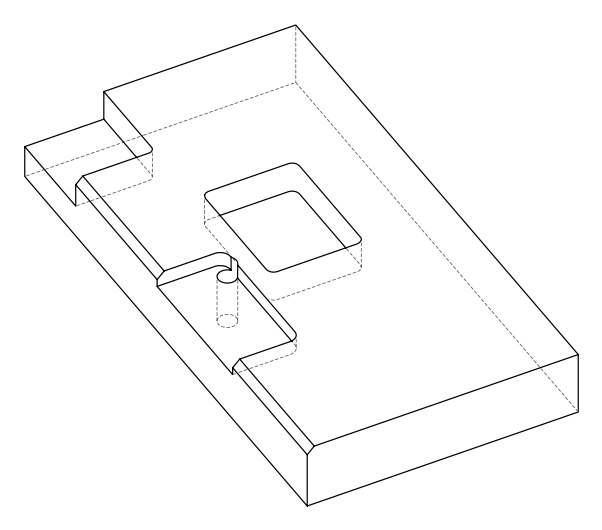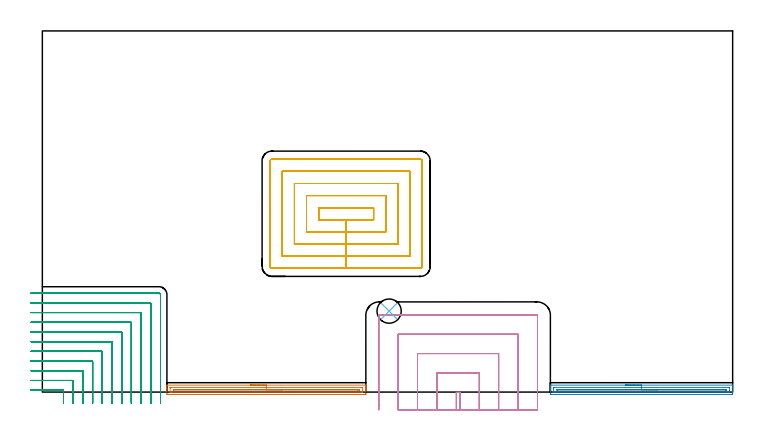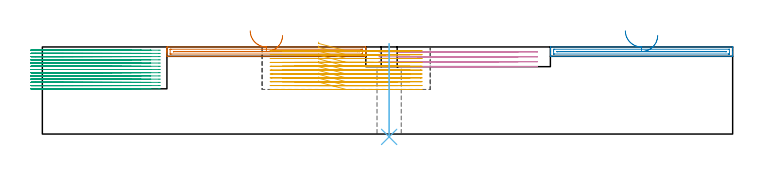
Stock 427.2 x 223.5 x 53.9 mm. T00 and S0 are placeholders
(PLAN: 6 operations, 4 tool changes, 66.9 min)
(1 AREA_MILL | FG_CHAMFER_SURFACE | UGT0205_001 | 3.1 min | 2194 mm3)
(2 AREA_MILL_1 | FG_CHAMFER_SURFACE_1 | UGT0205_001 | 2.85 min | 1962 mm3)
(3 MILL_CORNER_NOTCH_RECTANGULAR | CORNER_NOTCH_RECTANGULAR | NXT0201_009 | Follow Part, ap 2, ae 75% | 28.52 min | 129997 mm3)
(4 MILL_OPEN_POCKET | POCKET_OPEN | UGT0201_010 | Follow Part, ap 4, ae 75% | 8.26 min | 77277 mm3)
(5 MILL_RECTANGULAR_POCKET | POCKET_RECTANGULAR_STRAIGHT | NXT0201_013 | Follow Part, ap 2.5, ae 75% | 23.93 min | 211226 mm3)
(6 INDEXABLE_INSERT_DRILL_THROUGH_HOLE_FROM_SOLID | STEP1HOLE | NXT0302_001 | 0.23 min | 7490 mm3)
(TOOL UGT0205_001 | Chamfer Mill 20 x 3 x 45 deg. | D20 FL50 Z2)
(TOOL NXT0201_009 | ENDMILL 8mm [2P460-0800-NA 1630] | D8 FL26 Z6)
(TOOL UGT0201_010 | End Mill 16 mm | D16 FL22 Z2)
(TOOL NXT0201_013 | ENDMILL 10mm | D10 FL30 Z4)
(TOOL NXT0302_001 | Index. Insert Drill 15mm [880-D1500L20-05] | D15 PA176 FL75 Z2)
(OP 1 AREA_MILL)
G17 G21 G94 G90
T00 M6
G54
G17 G0 G90 X128.65 Y4.3 S1061 M3
G43 Z63.9 H0
G94 G1 X128.688 Z63.028 F250.
X128.802 Z62.163
X128.991 Z61.312
X129.253 Z60.48
X129.587 Z59.674
X129.99 Z58.9
X130.458 Z58.164
X130.99 Z57.472
X131.579 Z56.829
X132.222 Z56.239
X132.914 Z55.708
X133.65 Z55.24
X134.424 Z54.837
X135.23 Z54.503
X136.062 Z54.241
X136.913 Z54.052
X137.778 Z53.938
X138.65 Z53.9
X200.072
X200.19 Y4.297 Z53.889
X200.198 Y4.218 Z53.81
X200.2 Y4.133 Z53.731
Y3.508 Z53.107
Y2.772 Z52.371
Y2.27 Z51.866
Y2.019 Z51.616
Y1.4 Z50.997
Y1.149 Z50.746
Y0.53 Z50.124
Y-0.9 Z48.695
X200.197 Y-1.21 Z48.386
X200.19 Y-1.493 Z48.103
X199.921 Y-1.498 Z48.1
X199.627 Y-1.5
X77.673
X77.379 Y-1.498
X77.11 Y-1.493 Z48.103
X77.1 Y-1.21 Z48.386
Y0.53 Z50.124
Y1.149 Z50.746
Y1.4 Z50.997
Y2.019 Z51.616
Y2.27 Z51.866
Y2.772 Z52.371
Y3.346 Z52.945
Y4.01 Z53.608
Y4.133 Z53.731
X77.102 Y4.218 Z53.81
X77.11 Y4.297 Z53.889
X77.228 Y4.3 Z53.9
X138.65
Y2.886 Z52.486
X197.216
X197.846 Y2.884 Z52.484
X198.11 Y2.882 Z52.482
X198.172 Y2.879 Z52.479
X198.191 Y2.874 Z52.474
X198.193 Y2.863 Z52.463
X198.198 Y2.796 Z52.396
X198.2 Y0.185 Z49.785
X198.198 Y0.069 Z49.669
X198.194 Y-0.023 Z49.577
X198.19 Y-0.078 Z49.522
X198.16 Y-0.079 Z49.521
X197.846 Y-0.084 Z49.516
X197.586 Y-0.085 Z49.515
X80.084 Y-0.086 Z49.514
X79.454 Y-0.085 Z49.515
X79.19 Y-0.082 Z49.518
X79.128 Y-0.079 Z49.521
X79.109 Y-0.074 Z49.526
X79.107 Y-0.063 Z49.537
X79.102 Y0.004 Z49.604
X79.1 Y2.615 Z52.215
X79.102 Y2.731 Z52.331
X79.106 Y2.823 Z52.423
X79.11 Y2.878 Z52.478
X79.14 Y2.879 Z52.479
X79.454 Y2.884 Z52.484
X79.714 Y2.885 Z52.485
X138.65 Y2.886 Z52.486
Y1.471 Z51.071
X195.993
X196.066 Y1.47 Z51.07
X196.138 Y1.467 Z51.067
X196.18 Y1.465 Z51.065
X196.19 Y1.442 Z51.042
X196.191 Y1.4 Z51.
X196.19 Y1.341 Z50.941
X196.133 Y1.335 Z50.935
X196.066 Y1.332 Z50.932
X195.249 Y1.329 Z50.929
X195.176 Y1.328 Z50.928
X81.307 Y1.329 Z50.929
X81.234 Y1.33 Z50.93
X81.161 Y1.333 Z50.933
X81.12 Y1.335 Z50.935
X81.11 Y1.358 Z50.958
X81.109 Y1.4 Z51.
X81.11 Y1.459 Z51.059
X81.167 Y1.465 Z51.065
X81.234 Y1.468 Z51.068
X82.051 Y1.471 Z51.071
X82.124
X138.65
X139.522 Z51.11
X140.386 Z51.223
X141.238 Z51.412
X142.07 Z51.675
X142.876 Z52.008
X143.65 Z52.411
X144.386 Z52.88
X145.078 Z53.411
X145.721 Z54.
X146.31 Z54.644
X146.841 Z55.336
X147.31 Z56.071
X147.713 Z56.845
X148.047 Z57.651
X148.309 Z58.483
X148.498 Z59.335
X148.612 Z60.2
X148.65 Z61.071
G0 Z63.9
M5
M2
(OP 2 AREA_MILL_1)
G17 G21 G94 G90
T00 M6
G54
G17 G0 G90 X360.8 Y4.3 S1061 M3
G43 Z63.9 H0
G94 G1 X360.838 Z63.028 F250.
X360.952 Z62.163
X361.141 Z61.312
X361.403 Z60.48
X361.737 Z59.674
X362.14 Z58.9
X362.608 Z58.164
X363.14 Z57.472
X363.729 Z56.829
X364.372 Z56.239
X365.064 Z55.708
X365.8 Z55.24
X366.574 Z54.837
X367.38 Z54.503
X368.212 Z54.241
X369.063 Z54.052
X369.928 Z53.938
X370.8 Z53.9
X427.038
X427.19 Y4.297 Z53.888
X427.198 Y4.196 Z53.788
X427.2 Y4.089 Z53.688
Y3.772 Z53.371
Y3.14 Z52.734
Y1.084 Z50.681
Y0.53 Z50.125
Y-0.063 Z49.533
Y-0.34 Z49.256
Y-0.933 Z48.663
X427.197 Y-1.21 Z48.386
X427.19 Y-1.493 Z48.103
X426.887 Y-1.498 Z48.1
X426.592 Y-1.5
X315.008
X314.713 Y-1.498
X314.41 Y-1.493 Z48.103
X314.4 Y-1.21 Z48.386
Y0.53 Z50.125
Y1.954 Z51.551
Y3.14 Z52.734
Y3.772 Z53.371
Y4.089 Z53.688
X314.402 Y4.196 Z53.788
X314.41 Y4.297 Z53.888
X314.562 Y4.3 Z53.9
X370.8
Y2.886 Z52.486
X424.806 Y2.885 Z52.485
X425.07 Y2.883 Z52.483
X425.156 Y2.879 Z52.479
X425.19 Y2.876 Z52.476
X425.192 Y2.858 Z52.458
X425.198 Y2.758 Z52.358
X425.2 Y1.016 Z50.616
Y0.53 Z50.13
X425.199 Y0.148 Z49.748
X425.194 Y0.019 Z49.619
X425.19 Y-0.077 Z49.523
X425.122 Y-0.079 Z49.521
X424.806 Y-0.084 Z49.516
X424.545 Y-0.085 Z49.515
X316.794
X316.53 Y-0.083 Z49.517
X316.444 Y-0.079 Z49.521
X316.41 Y-0.076 Z49.524
X316.407 Y-0.058 Z49.542
X316.402 Y0.042 Z49.642
X316.4 Y1.784 Z51.384
Y2.27 Z51.87
X316.401 Y2.652 Z52.252
X316.406 Y2.781 Z52.381
X316.41 Y2.877 Z52.477
X316.478 Y2.879 Z52.479
X316.794 Y2.883 Z52.483
X317.055 Y2.885 Z52.485
X370.8 Y2.886 Z52.486
Y1.471 Z51.071
X422.948
X423.021 Y1.469 Z51.069
X423.093 Y1.464 Z51.064
X423.19 Y1.452 Z51.052
X423.194 Y1.4 Z51.
X423.193 Y1.357 Z50.957
X423.191 Y1.34 Z50.94
X423.166 Y1.335 Z50.935
X423.092 Y1.33 Z50.93
X423.021 Y1.329 Z50.929
X318.652
X318.579 Y1.331 Z50.931
X318.507 Y1.335 Z50.935
X318.409 Y1.348 Z50.948
X318.406 Y1.4 Z51.
X318.407 Y1.443 Z51.043
X318.409 Y1.46 Z51.06
X318.434 Y1.465 Z51.065
X318.508 Y1.47 Z51.07
X318.579 Y1.471 Z51.071
X370.8
X371.672 Z51.11
X372.536 Z51.223
X373.388 Z51.412
X374.22 Z51.675
X375.026 Z52.008
X375.8 Z52.411
X376.536 Z52.88
X377.228 Z53.411
X377.871 Z54.
X378.46 Z54.644
X378.991 Z55.336
X379.46 Z56.071
X379.863 Z56.845
X380.197 Z57.651
X380.459 Z58.483
X380.648 Z59.335
X380.762 Z60.2
X380.8 Z61.071
G0 Z63.9
M5
M2
(OP 3 MILL_CORNER_NOTCH_RECTANGULAR)
G17 G21 G94 G90
T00 M6
G54
G17 G0 G90 X13.108 Y-7. S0 M3
G43 Z63.9 H1
Z51.908
G94 G1 X13.1 Y-4. F250.
Y-3.851 F500.
Y0.805
G3 X12.705 Y1.2 R0.4
G1 X-4.
X-7. F250.
G0 Z63.9
X19.109 Y-7.
Z51.908
G1 X19.1 Y-4.
Y-3.851 F500.
Y6.804
G3 X18.704 Y7.2 R0.4
G1 X-4.
X-7. F250.
G0 Z63.9
X25.11 Y-7.
Z51.908
G1 X25.1 Y-4.
Y-3.851 F500.
Y12.804
G3 X24.704 Y13.2 R0.4
G1 X-4.
X-7. F250.
G0 Z63.9
X31.111 Y-7.
Z51.908
G1 X31.1 Y-4.
Y-3.851 F500.
Y18.804
G3 X30.704 Y19.2 R0.4
G1 X-4.
X-7. F250.
G0 Z63.9
X37.113 Y-7.
Z51.908
G1 X37.1 Y-4.
Y-3.851 F500.
Y24.804
G3 X36.704 Y25.2 R0.4
G1 X-4.
X-7. F250.
G0 Z63.9
X43.115 Y-7.
Z51.908
G1 X43.1 Y-4.
Y-3.851 F500.
Y30.804
G3 X42.704 Y31.2 R0.4
G1 X-4.
X-7. F250.
G0 Z63.9
X49.119 Y-7.
Z51.908
G1 X49.1 Y-4.
Y-3.851 F500.
Y36.803
G3 X48.703 Y37.2 R0.4
G1 X-4.
X-7. F250.
G0 Z63.9
X55.126 Y-7.
Z51.908
G1 X55.101 Y-4.
X55.1 Y-3.851 F500.
Y42.803
G3 X54.703 Y43.2 R0.4
G1 X-4.
X-7. F250.
G0 Z63.9
X61.138 Y-7.
Z51.908
G1 X61.101 Y-4.
X61.1 Y-3.851 F500.
Y48.803
G3 X60.703 Y49.2 R0.4
G1 X-4.
X-7. F250.
G0 Z63.9
X67.177 Y-6.999
Z51.908
G1 X67.102 Y-4.
X67.1 Y-3.851 F500.
Y54.803
G3 X66.703 Y55.2 R0.4
G1 X-4.
X-7. F250.
G0 Z63.9
X73.1 Y-6.851
Z51.908
G1 Y-3.851
Y60.3 F500.
G3 X72.2 Y61.2 R0.9
G1 X-4.
X-7. F250.
G0 Z63.9
X13.1 Y-7.
Z49.915
G1 Y-4.
Y0.804 F500.
G3 X12.704 Y1.2 R0.4
G1 X-4.
X-7. F250.
G0 Z63.9
X19.1 Y-7.
Z49.915
G1 Y-4.
Y6.804 F500.
G3 X18.704 Y7.2 R0.4
G1 X-4.
X-7. F250.
G0 Z63.9
X25.1 Y-7.
Z49.915
G1 Y-4.
Y12.804 F500.
G3 X24.704 Y13.2 R0.4
G1 X-4.
X-7. F250.
G0 Z63.9
X31.1 Y-7.
Z49.915
G1 Y-4.
Y18.804 F500.
G3 X30.704 Y19.2 R0.4
G1 X-4.
X-7. F250.
G0 Z63.9
X37.1 Y-7.
Z49.915
G1 Y-4.
Y24.804 F500.
G3 X36.704 Y25.2 R0.4
G1 X-4.
X-7. F250.
G0 Z63.9
X43.1 Y-7.
Z49.915
G1 Y-4.
Y30.804 F500.
G3 X42.704 Y31.2 R0.4
G1 X-4.
X-7. F250.
G0 Z63.9
X49.1 Y-7.
Z49.915
G1 Y-4.
Y36.803 F500.
G3 X48.703 Y37.2 R0.4
G1 X-4.
X-7. F250.
G0 Z63.9
X55.1 Y-7.
Z49.915
G1 Y-4.
Y42.803 F500.
G3 X54.703 Y43.2 R0.4
G1 X-4.
X-7. F250.
G0 Z63.9
X61.1 Y-7.
Z49.915
G1 Y-4.
Y48.803 F500.
G3 X60.703 Y49.2 R0.4
G1 X-4.
X-7. F250.
G0 Z63.9
X67.1 Y-7.
Z49.915
G1 Y-4.
Y54.803 F500.
G3 X66.703 Y55.2 R0.4
G1 X-4.
X-7. F250.
G0 Z63.9
X73.1 Y-7.
Z49.915
G1 Y-4.
Y60.3 F500.
G3 X72.2 Y61.2 R0.9
G1 X-4.
X-7. F250.
G0 Z63.9
X13.1 Y-7.
Z47.923
G1 Y-4.
Y0.804 F500.
G3 X12.704 Y1.2 R0.4
G1 X-4.
X-7. F250.
G0 Z63.9
X19.1 Y-7.
Z47.923
G1 Y-4.
Y6.804 F500.
G3 X18.704 Y7.2 R0.4
G1 X-4.
X-7. F250.
G0 Z63.9
X25.1 Y-7.
Z47.923
G1 Y-4.
Y12.804 F500.
G3 X24.704 Y13.2 R0.4
G1 X-4.
X-7. F250.
G0 Z63.9
X31.1 Y-7.
Z47.923
G1 Y-4.
Y18.804 F500.
G3 X30.704 Y19.2 R0.4
G1 X-4.
X-7. F250.
G0 Z63.9
X37.1 Y-7.
Z47.923
G1 Y-4.
Y24.804 F500.
G3 X36.704 Y25.2 R0.4
G1 X-4.
X-7. F250.
G0 Z63.9
X43.1 Y-7.
Z47.923
G1 Y-4.
Y30.804 F500.
G3 X42.704 Y31.2 R0.4
G1 X-4.
X-7. F250.
G0 Z63.9
X49.1 Y-7.
Z47.923
G1 Y-4.
Y36.803 F500.
G3 X48.703 Y37.2 R0.4
G1 X-4.
X-7. F250.
G0 Z63.9
X55.1 Y-7.
Z47.923
G1 Y-4.
Y42.803 F500.
G3 X54.703 Y43.2 R0.4
G1 X-4.
X-7. F250.
G0 Z63.9
X61.1 Y-7.
Z47.923
G1 Y-4.
Y48.803 F500.
G3 X60.703 Y49.2 R0.4
G1 X-4.
X-7. F250.
G0 Z63.9
X67.1 Y-7.
Z47.923
G1 Y-4.
Y54.803 F500.
G3 X66.703 Y55.2 R0.4
G1 X-4.
X-7. F250.
G0 Z63.9
X73.1 Y-7.
Z47.923
G1 Y-4.
Y60.3 F500.
G3 X72.2 Y61.2 R0.9
G1 X-4.
X-7. F250.
G0 Z63.9
X13.1 Y-7.
Z45.931
G1 Y-4.
Y0.804 F500.
G3 X12.704 Y1.2 R0.4
G1 X-4.
X-7. F250.
G0 Z63.9
X19.1 Y-7.
Z45.931
G1 Y-4.
Y6.804 F500.
G3 X18.704 Y7.2 R0.4
G1 X-4.
X-7. F250.
G0 Z63.9
X25.1 Y-7.
Z45.931
G1 Y-4.
Y12.804 F500.
G3 X24.704 Y13.2 R0.4
G1 X-4.
X-7. F250.
G0 Z63.9
X31.1 Y-7.
Z45.931
G1 Y-4.
Y18.804 F500.
G3 X30.704 Y19.2 R0.4
G1 X-4.
X-7. F250.
G0 Z63.9
X37.1 Y-7.
Z45.931
G1 Y-4.
Y24.804 F500.
G3 X36.704 Y25.2 R0.4
G1 X-4.
X-7. F250.
G0 Z63.9
X43.1 Y-7.
Z45.931
G1 Y-4.
Y30.804 F500.
G3 X42.704 Y31.2 R0.4
G1 X-4.
X-7. F250.
G0 Z63.9
X49.1 Y-7.
Z45.931
G1 Y-4.
Y36.803 F500.
G3 X48.703 Y37.2 R0.4
G1 X-4.
X-7. F250.
G0 Z63.9
X55.1 Y-7.
Z45.931
G1 Y-4.
Y42.803 F500.
G3 X54.703 Y43.2 R0.4
G1 X-4.
X-7. F250.
G0 Z63.9
X61.1 Y-7.
Z45.931
G1 Y-4.
Y48.803 F500.
G3 X60.703 Y49.2 R0.4
G1 X-4.
X-7. F250.
G0 Z63.9
X67.1 Y-7.
Z45.931
G1 Y-4.
Y54.803 F500.
G3 X66.703 Y55.2 R0.4
G1 X-4.
X-7. F250.
G0 Z63.9
X73.1 Y-7.
Z45.931
G1 Y-4.
Y60.3 F500.
G3 X72.2 Y61.2 R0.9
G1 X-4.
X-7. F250.
G0 Z63.9
X13.1 Y-7.
Z43.938
G1 Y-4.
Y0.804 F500.
G3 X12.704 Y1.2 R0.4
G1 X-4.
X-7. F250.
G0 Z63.9
X19.1 Y-7.
Z43.938
G1 Y-4.
Y6.804 F500.
G3 X18.704 Y7.2 R0.4
G1 X-4.
X-7. F250.
G0 Z63.9
X25.1 Y-7.
Z43.938
G1 Y-4.
Y12.804 F500.
G3 X24.704 Y13.2 R0.4
G1 X-4.
X-7. F250.
G0 Z63.9
X31.1 Y-7.
Z43.938
G1 Y-4.
Y18.804 F500.
G3 X30.704 Y19.2 R0.4
G1 X-4.
X-7. F250.
G0 Z63.9
X37.1 Y-7.
Z43.938
G1 Y-4.
Y24.804 F500.
G3 X36.704 Y25.2 R0.4
G1 X-4.
X-7. F250.
G0 Z63.9
X43.1 Y-7.
Z43.938
G1 Y-4.
Y30.804 F500.
G3 X42.704 Y31.2 R0.4
G1 X-4.
X-7. F250.
G0 Z63.9
X49.1 Y-7.
Z43.938
G1 Y-4.
Y36.803 F500.
G3 X48.703 Y37.2 R0.4
G1 X-4.
X-7. F250.
G0 Z63.9
X55.1 Y-7.
Z43.938
G1 Y-4.
Y42.803 F500.
G3 X54.703 Y43.2 R0.4
G1 X-4.
X-7. F250.
G0 Z63.9
X61.1 Y-7.
Z43.938
G1 Y-4.
Y48.803 F500.
G3 X60.703 Y49.2 R0.4
G1 X-4.
X-7. F250.
G0 Z63.9
X67.1 Y-7.
Z43.938
G1 Y-4.
Y54.803 F500.
G3 X66.703 Y55.2 R0.4
G1 X-4.
X-7. F250.
G0 Z63.9
X73.1 Y-7.
Z43.938
G1 Y-4.
Y60.3 F500.
G3 X72.2 Y61.2 R0.9
G1 X-4.
X-7. F250.
G0 Z63.9
X13.1 Y-7.
Z41.946
G1 Y-4.
Y0.804 F500.
G3 X12.704 Y1.2 R0.4
G1 X-4.
X-7. F250.
G0 Z63.9
X19.1 Y-7.
Z41.946
G1 Y-4.
Y6.804 F500.
G3 X18.704 Y7.2 R0.4
G1 X-4.
X-7. F250.
G0 Z63.9
X25.1 Y-7.
Z41.946
G1 Y-4.
Y12.804 F500.
G3 X24.704 Y13.2 R0.4
G1 X-4.
X-7. F250.
G0 Z63.9
X31.1 Y-7.
Z41.946
G1 Y-4.
Y18.804 F500.
G3 X30.704 Y19.2 R0.4
G1 X-4.
X-7. F250.
G0 Z63.9
X37.1 Y-7.
Z41.946
G1 Y-4.
Y24.804 F500.
G3 X36.704 Y25.2 R0.4
G1 X-4.
X-7. F250.
G0 Z63.9
X43.1 Y-7.
Z41.946
G1 Y-4.
Y30.804 F500.
G3 X42.704 Y31.2 R0.4
G1 X-4.
X-7. F250.
G0 Z63.9
X49.1 Y-7.
Z41.946
G1 Y-4.
Y36.803 F500.
G3 X48.703 Y37.2 R0.4
G1 X-4.
X-7. F250.
G0 Z63.9
X55.1 Y-7.
Z41.946
G1 Y-4.
Y42.803 F500.
G3 X54.703 Y43.2 R0.4
G1 X-4.
X-7. F250.
G0 Z63.9
X61.1 Y-7.
Z41.946
G1 Y-4.
Y48.803 F500.
G3 X60.703 Y49.2 R0.4
G1 X-4.
X-7. F250.
G0 Z63.9
X67.1 Y-7.
Z41.946
G1 Y-4.
Y54.803 F500.
G3 X66.703 Y55.2 R0.4
G1 X-4.
X-7. F250.
G0 Z63.9
X73.1 Y-7.
Z41.946
G1 Y-4.
Y60.3 F500.
G3 X72.2 Y61.2 R0.9
G1 X-4.
X-7. F250.
G0 Z63.9
X13.1 Y-7.
Z39.954
G1 Y-4.
Y0.804 F500.
G3 X12.704 Y1.2 R0.4
G1 X-4.
X-7. F250.
G0 Z63.9
X19.1 Y-7.
Z39.954
G1 Y-4.
Y6.804 F500.
G3 X18.704 Y7.2 R0.4
G1 X-4.
X-7. F250.
G0 Z63.9
X25.1 Y-7.
Z39.954
G1 Y-4.
Y12.804 F500.
G3 X24.704 Y13.2 R0.4
G1 X-4.
X-7. F250.
G0 Z63.9
X31.1 Y-7.
Z39.954
G1 Y-4.
Y18.804 F500.
G3 X30.704 Y19.2 R0.4
G1 X-4.
X-7. F250.
G0 Z63.9
X37.1 Y-7.
Z39.954
G1 Y-4.
Y24.804 F500.
G3 X36.704 Y25.2 R0.4
G1 X-4.
X-7. F250.
G0 Z63.9
X43.1 Y-7.
Z39.954
G1 Y-4.
Y30.804 F500.
G3 X42.704 Y31.2 R0.4
G1 X-4.
X-7. F250.
G0 Z63.9
X49.1 Y-7.
Z39.954
G1 Y-4.
Y36.803 F500.
G3 X48.703 Y37.2 R0.4
G1 X-4.
X-7. F250.
G0 Z63.9
X55.1 Y-7.
Z39.954
G1 Y-4.
Y42.803 F500.
G3 X54.703 Y43.2 R0.4
G1 X-4.
X-7. F250.
G0 Z63.9
X61.1 Y-7.
Z39.954
G1 Y-4.
Y48.803 F500.
G3 X60.703 Y49.2 R0.4
G1 X-4.
X-7. F250.
G0 Z63.9
X67.1 Y-7.
Z39.954
G1 Y-4.
Y54.803 F500.
G3 X66.703 Y55.2 R0.4
G1 X-4.
X-7. F250.
G0 Z63.9
X73.1 Y-7.
Z39.954
G1 Y-4.
Y60.3 F500.
G3 X72.2 Y61.2 R0.9
G1 X-4.
X-7. F250.
G0 Z63.9
X13.1 Y-7.
Z37.962
G1 Y-4.
Y0.804 F500.
G3 X12.704 Y1.2 R0.4
G1 X-4.
X-7. F250.
G0 Z63.9
X19.1 Y-7.
Z37.962
G1 Y-4.
Y6.804 F500.
G3 X18.704 Y7.2 R0.4
G1 X-4.
X-7. F250.
G0 Z63.9
X25.1 Y-7.
Z37.962
G1 Y-4.
Y12.804 F500.
G3 X24.704 Y13.2 R0.4
G1 X-4.
X-7. F250.
G0 Z63.9
X31.1 Y-7.
Z37.962
G1 Y-4.
Y18.804 F500.
G3 X30.704 Y19.2 R0.4
G1 X-4.
X-7. F250.
G0 Z63.9
X37.1 Y-7.
Z37.962
G1 Y-4.
Y24.804 F500.
G3 X36.704 Y25.2 R0.4
G1 X-4.
X-7. F250.
G0 Z63.9
X43.1 Y-7.
Z37.962
G1 Y-4.
Y30.804 F500.
G3 X42.704 Y31.2 R0.4
G1 X-4.
X-7. F250.
G0 Z63.9
X49.1 Y-7.
Z37.962
G1 Y-4.
Y36.803 F500.
G3 X48.703 Y37.2 R0.4
G1 X-4.
X-7. F250.
G0 Z63.9
X55.1 Y-7.
Z37.962
G1 Y-4.
Y42.803 F500.
G3 X54.703 Y43.2 R0.4
G1 X-4.
X-7. F250.
G0 Z63.9
X61.1 Y-7.
Z37.962
G1 Y-4.
Y48.803 F500.
G3 X60.703 Y49.2 R0.4
G1 X-4.
X-7. F250.
G0 Z63.9
X67.1 Y-7.
Z37.962
G1 Y-4.
Y54.803 F500.
G3 X66.703 Y55.2 R0.4
G1 X-4.
X-7. F250.
G0 Z63.9
X73.1 Y-7.
Z37.962
G1 Y-4.
Y60.3 F500.
G3 X72.2 Y61.2 R0.9
G1 X-4.
X-7. F250.
G0 Z63.9
X13.1 Y-7.
Z35.969
G1 Y-4.
Y0.804 F500.
G3 X12.704 Y1.2 R0.4
G1 X-4.
X-7. F250.
G0 Z63.9
X19.1 Y-7.
Z35.969
G1 Y-4.
Y6.804 F500.
G3 X18.704 Y7.2 R0.4
G1 X-4.
X-7. F250.
G0 Z63.9
X25.1 Y-7.
Z35.969
G1 Y-4.
Y12.804 F500.
G3 X24.704 Y13.2 R0.4
G1 X-4.
X-7. F250.
G0 Z63.9
X31.1 Y-7.
Z35.969
G1 Y-4.
Y18.804 F500.
G3 X30.704 Y19.2 R0.4
G1 X-4.
X-7. F250.
G0 Z63.9
X37.1 Y-7.
Z35.969
G1 Y-4.
Y24.804 F500.
G3 X36.704 Y25.2 R0.4
G1 X-4.
X-7. F250.
G0 Z63.9
X43.1 Y-7.
Z35.969
G1 Y-4.
Y30.804 F500.
G3 X42.704 Y31.2 R0.4
G1 X-4.
X-7. F250.
G0 Z63.9
X49.1 Y-7.
Z35.969
G1 Y-4.
Y36.803 F500.
G3 X48.703 Y37.2 R0.4
G1 X-4.
X-7. F250.
G0 Z63.9
X55.1 Y-7.
Z35.969
G1 Y-4.
Y42.803 F500.
G3 X54.703 Y43.2 R0.4
G1 X-4.
X-7. F250.
G0 Z63.9
X61.1 Y-7.
Z35.969
G1 Y-4.
Y48.803 F500.
G3 X60.703 Y49.2 R0.4
G1 X-4.
X-7. F250.
G0 Z63.9
X67.1 Y-7.
Z35.969
G1 Y-4.
Y54.803 F500.
G3 X66.703 Y55.2 R0.4
G1 X-4.
X-7. F250.
G0 Z63.9
X73.1 Y-7.
Z35.969
G1 Y-4.
Y60.3 F500.
G3 X72.2 Y61.2 R0.9
G1 X-4.
X-7. F250.
G0 Z63.9
X13.1 Y-7.
Z33.977
G1 Y-4.
Y0.804 F500.
G3 X12.704 Y1.2 R0.4
G1 X-4.
X-7. F250.
G0 Z63.9
X19.1 Y-7.
Z33.977
G1 Y-4.
Y6.804 F500.
G3 X18.704 Y7.2 R0.4
G1 X-4.
X-7. F250.
G0 Z63.9
X25.1 Y-7.
Z33.977
G1 Y-4.
Y12.804 F500.
G3 X24.704 Y13.2 R0.4
G1 X-4.
X-7. F250.
G0 Z63.9
X31.1 Y-7.
Z33.977
G1 Y-4.
Y18.804 F500.
G3 X30.704 Y19.2 R0.4
G1 X-4.
X-7. F250.
G0 Z63.9
X37.1 Y-7.
Z33.977
G1 Y-4.
Y24.804 F500.
G3 X36.704 Y25.2 R0.4
G1 X-4.
X-7. F250.
G0 Z63.9
X43.1 Y-7.
Z33.977
G1 Y-4.
Y30.804 F500.
G3 X42.704 Y31.2 R0.4
G1 X-4.
X-7. F250.
G0 Z63.9
X49.1 Y-7.
Z33.977
G1 Y-4.
Y36.803 F500.
G3 X48.703 Y37.2 R0.4
G1 X-4.
X-7. F250.
G0 Z63.9
X55.1 Y-7.
Z33.977
G1 Y-4.
Y42.803 F500.
G3 X54.703 Y43.2 R0.4
G1 X-4.
X-7. F250.
G0 Z63.9
X61.1 Y-7.
Z33.977
G1 Y-4.
Y48.803 F500.
G3 X60.703 Y49.2 R0.4
G1 X-4.
X-7. F250.
G0 Z63.9
X67.1 Y-7.
Z33.977
G1 Y-4.
Y54.803 F500.
G3 X66.703 Y55.2 R0.4
G1 X-4.
X-7. F250.
G0 Z63.9
X73.1 Y-7.
Z33.977
G1 Y-4.
Y60.3 F500.
G3 X72.2 Y61.2 R0.9
G1 X-4.
X-7. F250.
G0 Z63.9
X13.1 Y-7.
Z31.985
G1 Y-4.
Y0.804 F500.
G3 X12.704 Y1.2 R0.4
G1 X-4.
X-7. F250.
G0 Z63.9
X19.1 Y-7.
Z31.985
G1 Y-4.
Y6.804 F500.
G3 X18.704 Y7.2 R0.4
G1 X-4.
X-7. F250.
G0 Z63.9
X25.1 Y-7.
Z31.985
G1 Y-4.
Y12.804 F500.
G3 X24.704 Y13.2 R0.4
G1 X-4.
X-7. F250.
G0 Z63.9
X31.1 Y-7.
Z31.985
G1 Y-4.
Y18.804 F500.
G3 X30.704 Y19.2 R0.4
G1 X-4.
X-7. F250.
G0 Z63.9
X37.1 Y-7.
Z31.985
G1 Y-4.
Y24.804 F500.
G3 X36.704 Y25.2 R0.4
G1 X-4.
X-7. F250.
G0 Z63.9
X43.1 Y-7.
Z31.985
G1 Y-4.
Y30.804 F500.
G3 X42.704 Y31.2 R0.4
G1 X-4.
X-7. F250.
G0 Z63.9
X49.1 Y-7.
Z31.985
G1 Y-4.
Y36.803 F500.
G3 X48.703 Y37.2 R0.4
G1 X-4.
X-7. F250.
G0 Z63.9
X55.1 Y-7.
Z31.985
G1 Y-4.
Y42.803 F500.
G3 X54.703 Y43.2 R0.4
G1 X-4.
X-7. F250.
G0 Z63.9
X61.1 Y-7.
Z31.985
G1 Y-4.
Y48.803 F500.
G3 X60.703 Y49.2 R0.4
G1 X-4.
X-7. F250.
G0 Z63.9
X67.1 Y-7.
Z31.985
G1 Y-4.
Y54.803 F500.
G3 X66.703 Y55.2 R0.4
G1 X-4.
X-7. F250.
G0 Z63.9
X73.1 Y-7.
Z31.985
G1 Y-4.
Y60.3 F500.
G3 X72.2 Y61.2 R0.9
G1 X-4.
X-7. F250.
G0 Z63.9
X13.1 Y-7.
Z29.992
G1 Y-4.
Y0.804 F500.
G3 X12.704 Y1.2 R0.4
G1 X-4.
X-7. F250.
G0 Z63.9
X19.1 Y-7.
Z29.992
G1 Y-4.
Y6.804 F500.
G3 X18.704 Y7.2 R0.4
G1 X-4.
X-7. F250.
G0 Z63.9
X25.1 Y-7.
Z29.992
G1 Y-4.
Y12.804 F500.
G3 X24.704 Y13.2 R0.4
G1 X-4.
X-7. F250.
G0 Z63.9
X31.1 Y-7.
Z29.992
G1 Y-4.
Y18.804 F500.
G3 X30.704 Y19.2 R0.4
G1 X-4.
X-7. F250.
G0 Z63.9
X37.1 Y-7.
Z29.992
G1 Y-4.
Y24.804 F500.
G3 X36.704 Y25.2 R0.4
G1 X-4.
X-7. F250.
G0 Z63.9
X43.1 Y-7.
Z29.992
G1 Y-4.
Y30.804 F500.
G3 X42.704 Y31.2 R0.4
G1 X-4.
X-7. F250.
G0 Z63.9
X49.1 Y-7.
Z29.992
G1 Y-4.
Y36.803 F500.
G3 X48.703 Y37.2 R0.4
G1 X-4.
X-7. F250.
G0 Z63.9
X55.1 Y-7.
Z29.992
G1 Y-4.
Y42.803 F500.
G3 X54.703 Y43.2 R0.4
G1 X-4.
X-7. F250.
G0 Z63.9
X61.1 Y-7.
Z29.992
G1 Y-4.
Y48.803 F500.
G3 X60.703 Y49.2 R0.4
G1 X-4.
X-7. F250.
G0 Z63.9
X67.1 Y-7.
Z29.992
G1 Y-4.
Y54.803 F500.
G3 X66.703 Y55.2 R0.4
G1 X-4.
X-7. F250.
G0 Z63.9
X73.1 Y-7.
Z29.992
G1 Y-4.
Y60.3 F500.
G3 X72.2 Y61.2 R0.9
G1 X-4.
X-7. F250.
G0 Z63.9
X13.1 Y-7.
Z28.
G1 Y-4.
Y0.804 F500.
G3 X12.704 Y1.2 R0.4
G1 X-4.
X-7. F250.
G0 Z63.9
X19.1 Y-7.
Z28.
G1 Y-4.
Y6.804 F500.
G3 X18.704 Y7.2 R0.4
G1 X-4.
X-7. F250.
G0 Z63.9
X25.1 Y-7.
Z28.
G1 Y-4.
Y12.804 F500.
G3 X24.704 Y13.2 R0.4
G1 X-4.
X-7. F250.
G0 Z63.9
X31.1 Y-7.
Z28.
G1 Y-4.
Y18.804 F500.
G3 X30.704 Y19.2 R0.4
G1 X-4.
X-7. F250.
G0 Z63.9
X37.1 Y-7.
Z28.
G1 Y-4.
Y24.804 F500.
G3 X36.704 Y25.2 R0.4
G1 X-4.
X-7. F250.
G0 Z63.9
X43.1 Y-7.
Z28.
G1 Y-4.
Y30.804 F500.
G3 X42.704 Y31.2 R0.4
G1 X-4.
X-7. F250.
G0 Z63.9
X49.1 Y-7.
Z28.
G1 Y-4.
Y36.803 F500.
G3 X48.703 Y37.2 R0.4
G1 X-4.
X-7. F250.
G0 Z63.9
X55.1 Y-7.
Z28.
G1 Y-4.
Y42.803 F500.
G3 X54.703 Y43.2 R0.4
G1 X-4.
X-7. F250.
G0 Z63.9
X61.1 Y-7.
Z28.
G1 Y-4.
Y48.803 F500.
G3 X60.703 Y49.2 R0.4
G1 X-4.
X-7. F250.
G0 Z63.9
X67.1 Y-7.
Z28.
G1 Y-4.
Y54.803 F500.
G3 X66.703 Y55.2 R0.4
G1 X-4.
X-7. F250.
G0 Z63.9
X73.1 Y-7.
Z28.
G1 Y-4.
Y60.3 F500.
G3 X72.2 Y61.2 R0.9
G1 X-4.
X-7. F250.
G0 Z63.9
M5
M2
(OP 4 MILL_OPEN_POCKET)
G17 G21 G94 G90
T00 M6
G54
G17 G0 G90 X258.4 Y-11. S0 M3
G43 Z63.9 H0
Z50.85
G94 G1 Y-8. F250.
Y-0.2 F500.
X256.2
Y-8.
Y-11. F250.
X270.4
Y-8.
Y11.8 F500.
X244.2
Y-8.
Y-11. F250.
X282.4
Y-8.
Y23.8 F500.
X232.2
Y-8.
Y-11. F250.
X294.4
Y-8.
Y35.8 F500.
X220.2
Y-8.
Y-11. F250.
X306.4
Y-8.
Y47.5 F500.
G3 X306.1 Y47.8 R0.3
G1 X208.5
G3 X208.2 Y47.5 R0.3
G1 Y-8.
Y-11. F250.
G0 X258.4 Z47.8
G1 Y-8.
Y-0.2 F500.
X256.2
Y-8.
Y-11. F250.
X270.4
Y-8.
Y11.8 F500.
X244.2
Y-8.
Y-11. F250.
X282.4
Y-8.
Y23.8 F500.
X232.2
Y-8.
Y-11. F250.
X294.4
Y-8.
Y35.8 F500.
X220.2
Y-8.
Y-11. F250.
X306.4
Y-8.
Y47.5 F500.
G3 X306.1 Y47.8 R0.3
G1 X208.5
G3 X208.2 Y47.5 R0.3
G1 Y-8.
Y-11. F250.
G0 X258.4 Z44.75
G1 Y-8.
Y-0.2 F500.
X256.2
Y-8.
Y-11. F250.
X270.4
Y-8.
Y11.8 F500.
X244.2
Y-8.
Y-11. F250.
X282.4
Y-8.
Y23.8 F500.
X232.2
Y-8.
Y-11. F250.
X294.4
Y-8.
Y35.8 F500.
X220.2
Y-8.
Y-11. F250.
X306.4
Y-8.
Y47.5 F500.
G3 X306.1 Y47.8 R0.3
G1 X208.5
G3 X208.2 Y47.5 R0.3
G1 Y-8.
Y-11. F250.
G0 X258.4 Z41.7
G1 Y-8.
Y-0.2 F500.
X256.2
Y-8.
Y-11. F250.
X270.4
Y-8.
Y11.8 F500.
X244.2
Y-8.
Y-11. F250.
X282.4
Y-8.
Y23.8 F500.
X232.2
Y-8.
Y-11. F250.
X294.4
Y-8.
Y35.8 F500.
X220.2
Y-8.
Y-11. F250.
X306.4
Y-8.
Y47.5 F500.
G3 X306.1 Y47.8 R0.3
G1 X208.5
G3 X208.2 Y47.5 R0.3
G1 Y-8.
Y-11. F250.
G0 Z63.9
M5
M2
(OP 5 MILL_RECTANGULAR_POCKET)
G17 G21 G94 G90
T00 M6
G54
G17 G0 G90 X171. Y109.719 S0 M3
G43 Z63.9 H0
Z56.9
G94 G1 Y106.6 Z56.064 F250.
X188. Z51.509
X205. F500.
Y114.1
X171.
Y106.6
X188.
Y99.1
X212.5
Y121.6
X163.5
Y99.1
X188.
Y91.6
X220.
Y129.1
X156.
Y91.6
X188.
Y84.1
X227.5
Y136.6
X148.5
Y84.1
X188.
Y76.6
X234.
G3 X235. Y77.6 R1.
G1 Y143.1
G3 X234. Y144.1 R1.
G1 X142.
G3 X141. Y143.1 R1.
G1 Y77.6
G3 X142. Y76.6 R1.
G1 X188.
X189.
G0 X171. Y109.719 Z54.509
G1 Y106.6 Z53.673 F250.
X188. Z49.118
X205. F500.
Y114.1
X171.
Y106.6
X188.
Y99.1
X212.5
Y121.6
X163.5
Y99.1
X188.
Y91.6
X220.
Y129.1
X156.
Y91.6
X188.
Y84.1
X227.5
Y136.6
X148.5
Y84.1
X188.
Y76.6
X234.
G3 X235. Y77.6 R1.
G1 Y143.1
G3 X234. Y144.1 R1.
G1 X142.
G3 X141. Y143.1 R1.
G1 Y77.6
G3 X142. Y76.6 R1.
G1 X188.
X189.
G0 X171. Y109.719 Z52.118
G1 Y106.6 Z51.282 F250.
X188. Z46.727
X205. F500.
Y114.1
X171.
Y106.6
X188.
Y99.1
X212.5
Y121.6
X163.5
Y99.1
X188.
Y91.6
X220.
Y129.1
X156.
Y91.6
X188.
Y84.1
X227.5
Y136.6
X148.5
Y84.1
X188.
Y76.6
X234.
G3 X235. Y77.6 R1.
G1 Y143.1
G3 X234. Y144.1 R1.
G1 X142.
G3 X141. Y143.1 R1.
G1 Y77.6
G3 X142. Y76.6 R1.
G1 X188.
X189.
G0 X171. Y109.719 Z49.727
G1 Y106.6 Z48.891 F250.
X188. Z44.336
X205. F500.
Y114.1
X171.
Y106.6
X188.
Y99.1
X212.5
Y121.6
X163.5
Y99.1
X188.
Y91.6
X220.
Y129.1
X156.
Y91.6
X188.
Y84.1
X227.5
Y136.6
X148.5
Y84.1
X188.
Y76.6
X234.
G3 X235. Y77.6 R1.
G1 Y143.1
G3 X234. Y144.1 R1.
G1 X142.
G3 X141. Y143.1 R1.
G1 Y77.6
G3 X142. Y76.6 R1.
G1 X188.
X189.
G0 X171. Y109.719 Z47.336
G1 Y106.6 Z46.501 F250.
X188. Z41.945
X205. F500.
Y114.1
X171.
Y106.6
X188.
Y99.1
X212.5
Y121.6
X163.5
Y99.1
X188.
Y91.6
X220.
Y129.1
X156.
Y91.6
X188.
Y84.1
X227.5
Y136.6
X148.5
Y84.1
X188.
Y76.6
X234.
G3 X235. Y77.6 R1.
G1 Y143.1
G3 X234. Y144.1 R1.
G1 X142.
G3 X141. Y143.1 R1.
G1 Y77.6
G3 X142. Y76.6 R1.
G1 X188.
X189.
G0 X171. Y109.719 Z44.945
G1 Y106.6 Z44.11 F250.
X188. Z39.555
X205. F500.
Y114.1
X171.
Y106.6
X188.
Y99.1
X212.5
Y121.6
X163.5
Y99.1
X188.
Y91.6
X220.
Y129.1
X156.
Y91.6
X188.
Y84.1
X227.5
Y136.6
X148.5
Y84.1
X188.
Y76.6
X234.
G3 X235. Y77.6 R1.
G1 Y143.1
G3 X234. Y144.1 R1.
G1 X142.
G3 X141. Y143.1 R1.
G1 Y77.6
G3 X142. Y76.6 R1.
G1 X188.
X189.
G0 X171. Y109.719 Z42.555
G1 Y106.6 Z41.719 F250.
X188. Z37.164
X205. F500.
Y114.1
X171.
Y106.6
X188.
Y99.1
X212.5
Y121.6
X163.5
Y99.1
X188.
Y91.6
X220.
Y129.1
X156.
Y91.6
X188.
Y84.1
X227.5
Y136.6
X148.5
Y84.1
X188.
Y76.6
X234.
G3 X235. Y77.6 R1.
G1 Y143.1
G3 X234. Y144.1 R1.
G1 X142.
G3 X141. Y143.1 R1.
G1 Y77.6
G3 X142. Y76.6 R1.
G1 X188.
X189.
G0 X171. Y109.719 Z40.164
G1 Y106.6 Z39.328 F250.
X188. Z34.773
X205. F500.
Y114.1
X171.
Y106.6
X188.
Y99.1
X212.5
Y121.6
X163.5
Y99.1
X188.
Y91.6
X220.
Y129.1
X156.
Y91.6
X188.
Y84.1
X227.5
Y136.6
X148.5
Y84.1
X188.
Y76.6
X234.
G3 X235. Y77.6 R1.
G1 Y143.1
G3 X234. Y144.1 R1.
G1 X142.
G3 X141. Y143.1 R1.
G1 Y77.6
G3 X142. Y76.6 R1.
G1 X188.
X189.
G0 X171. Y109.719 Z37.773
G1 Y106.6 Z36.937 F250.
X188. Z32.382
X205. F500.
Y114.1
X171.
Y106.6
X188.
Y99.1
X212.5
Y121.6
X163.5
Y99.1
X188.
Y91.6
X220.
Y129.1
X156.
Y91.6
X188.
Y84.1
X227.5
Y136.6
X148.5
Y84.1
X188.
Y76.6
X234.
G3 X235. Y77.6 R1.
G1 Y143.1
G3 X234. Y144.1 R1.
G1 X142.
G3 X141. Y143.1 R1.
G1 Y77.6
G3 X142. Y76.6 R1.
G1 X188.
X189.
G0 X171. Y109.719 Z35.382
G1 Y106.6 Z34.546 F250.
X188. Z29.991
X205. F500.
Y114.1
X171.
Y106.6
X188.
Y99.1
X212.5
Y121.6
X163.5
Y99.1
X188.
Y91.6
X220.
Y129.1
X156.
Y91.6
X188.
Y84.1
X227.5
Y136.6
X148.5
Y84.1
X188.
Y76.6
X234.
G3 X235. Y77.6 R1.
G1 Y143.1
G3 X234. Y144.1 R1.
G1 X142.
G3 X141. Y143.1 R1.
G1 Y77.6
G3 X142. Y76.6 R1.
G1 X188.
X189.
G0 X171. Y109.719 Z32.991
G1 Y106.6 Z32.155 F250.
X188. Z27.6
X205. F500.
Y114.1
X171.
Y106.6
X188.
Y99.1
X212.5
Y121.6
X163.5
Y99.1
X188.
Y91.6
X220.
Y129.1
X156.
Y91.6
X188.
Y84.1
X227.5
Y136.6
X148.5
Y84.1
X188.
Y76.6
X234.
G3 X235. Y77.6 R1.
G1 Y143.1
G3 X234. Y144.1 R1.
G1 X142.
G3 X141. Y143.1 R1.
G1 Y77.6
G3 X142. Y76.6 R1.
G1 X188.
X189.
G0 Z63.9
M5
M2
(OP 6 INDEXABLE_INSERT_DRILL_THROUGH_HOLE_FROM_SOLID)
G17 G21 G94 G90
T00 M6
G54
G17 G0 G90 X214.6 Y50.1 S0 M3
G43 Z63.9 H1
G94 G81 G98 Z-1.762 F250. R55.9
G80
M5
M2
